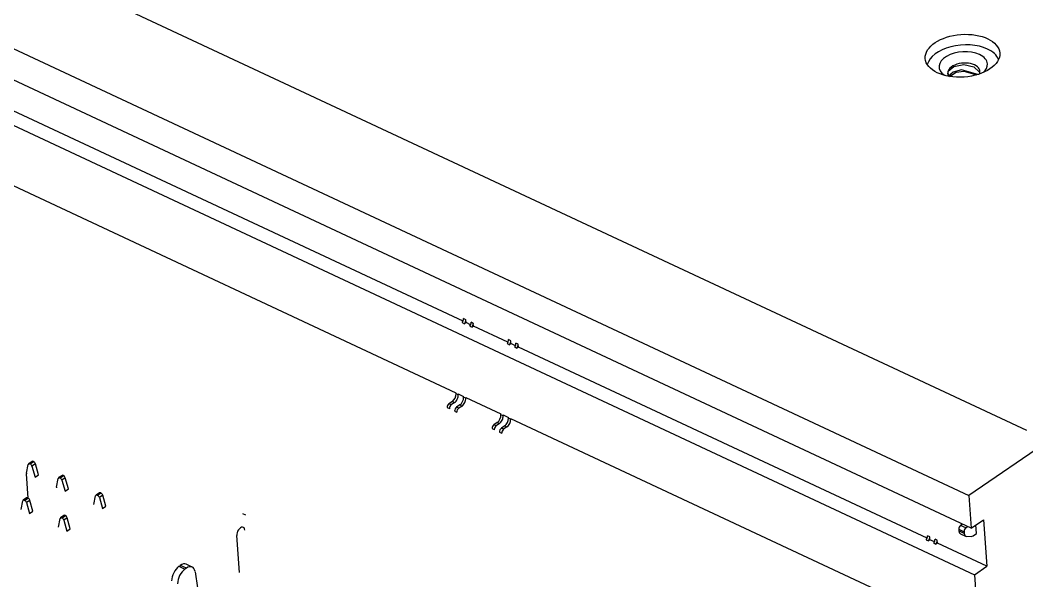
# Model space of a CAD drawing. Header units: millimetres. Extents: x 239 to 841, y 198 to 536.
# Drawn here: x 783.99 to 808.93, y 286.68 to 300.57 of the extents above; entities that cross this region are included whole.
import ezdxf

# ---------------------------------------------------------------- set-up
doc = ezdxf.new("R2010")
doc.units = ezdxf.units.MM

msp = doc.modelspace()

# ---------------------------------------------------------------- linework, layer by layer
for p, q in [((808.93, 290.403), (782.943, 302.56)), ((780.427, 301.457), (807.489, 288.797)), ((807.548, 287.986), (780.486, 300.647)), ((780.57, 299.492), (807.632, 286.832)), ((806.987, 299.189), (806.978, 299.31)), ((794.965, 293.112), (782.249, 299.061)), ((782.055, 297.295), (794.788, 291.338)), ((794.945, 293.078), (795.001, 293.052)), ((795.033, 293.151), (794.978, 293.177)), ((795.038, 293.078), (795.001, 293.052)), ((795.038, 293.078), (795.033, 293.151)), ((795.15, 293.025), (795.038, 293.078)), ((795.218, 293.065), (795.163, 293.091)), ((795.224, 292.991), (795.218, 293.065)), ((795.131, 292.991), (795.186, 292.965)), ((795.224, 292.991), (795.186, 292.965)), ((796.077, 292.592), (795.224, 292.991)), ((796.057, 292.558), (796.113, 292.532)), ((796.145, 292.631), (796.09, 292.657)), ((796.151, 292.558), (796.113, 292.532)), ((796.151, 292.558), (796.145, 292.631)), ((796.262, 292.505), (796.151, 292.558)), ((796.331, 292.544), (796.275, 292.57)), ((796.336, 292.471), (796.331, 292.544)), ((796.243, 292.471), (796.298, 292.445)), ((796.336, 292.471), (796.298, 292.445)), ((806.457, 287.736), (796.336, 292.471)), ((794.79, 291.317), (794.788, 291.338)), ((794.846, 291.291), (794.79, 291.317)), ((794.844, 291.312), (794.846, 291.291)), ((794.844, 291.312), (794.974, 291.251)), ((794.699, 291.126), (794.615, 291.069)), ((794.671, 291.043), (794.615, 291.069)), ((794.754, 291.1), (794.671, 291.043)), ((794.699, 291.126), (794.754, 291.1)), ((794.884, 291.039), (794.8, 290.982)), ((794.94, 291.013), (794.856, 290.956)), ((794.884, 291.039), (794.94, 291.013)), ((794.975, 291.231), (794.974, 291.251)), ((795.031, 291.205), (794.975, 291.231)), ((795.029, 291.225), (795.031, 291.205)), ((795.029, 291.225), (795.901, 290.817)), ((794.569, 290.973), (794.625, 290.947)), ((794.755, 290.886), (794.81, 290.86)), ((794.856, 290.956), (794.8, 290.982)), ((795.902, 290.797), (795.901, 290.817)), ((795.958, 290.771), (795.902, 290.797)), ((795.956, 290.791), (795.958, 290.771)), ((795.956, 290.791), (796.086, 290.731)), ((795.811, 290.606), (795.727, 290.548)), ((795.783, 290.522), (795.727, 290.548)), ((795.866, 290.58), (795.783, 290.522)), ((795.811, 290.606), (795.866, 290.58)), ((795.996, 290.519), (795.913, 290.462)), ((795.996, 290.519), (796.052, 290.493)), ((796.087, 290.71), (796.086, 290.731)), ((796.143, 290.684), (796.087, 290.71)), ((796.142, 290.705), (796.143, 290.684)), ((796.142, 290.705), (806.28, 285.962)), ((795.682, 290.453), (795.737, 290.427)), ((795.867, 290.366), (795.922, 290.34)), ((795.968, 290.436), (795.913, 290.462)), ((796.052, 290.493), (795.968, 290.436)), ((809.7, 290.311), (807.489, 288.797)), ((784.153, 289.352), (784.195, 289.568)), ((784.288, 289.642), (784.205, 289.584)), ((784.319, 289.641), (784.235, 289.584)), ((784.235, 289.584), (784.241, 289.581)), ((784.241, 289.581), (784.324, 289.638)), ((784.37, 289.582), (784.286, 289.525)), ((784.286, 289.525), (784.363, 289.254)), ((784.324, 289.638), (784.319, 289.641)), ((784.447, 289.311), (784.37, 289.582)), ((784.196, 288.728), (784.152, 289.332)), ((784.363, 289.254), (784.447, 289.311)), ((785.03, 289.295), (784.946, 289.238)), ((785.06, 289.294), (784.976, 289.237)), ((784.982, 289.234), (785.066, 289.292)), ((785.066, 289.292), (785.06, 289.294)), ((784.895, 289.005), (784.936, 289.221)), ((784.976, 289.237), (784.982, 289.234)), ((785.111, 289.235), (785.028, 289.178)), ((785.028, 289.178), (785.105, 288.907)), ((785.188, 288.964), (785.111, 289.235)), ((785.105, 288.907), (785.188, 288.964)), ((785.821, 288.571), (785.863, 288.787)), ((785.956, 288.861), (785.873, 288.804)), ((785.987, 288.861), (785.903, 288.804)), ((785.903, 288.804), (785.909, 288.801)), ((785.909, 288.801), (785.993, 288.858)), ((786.038, 288.801), (785.955, 288.744)), ((785.993, 288.858), (785.987, 288.861)), ((786.115, 288.53), (786.038, 288.801)), ((807.489, 288.797), (807.548, 287.986)), ((784.016, 288.446), (784.058, 288.662)), ((784.151, 288.736), (784.068, 288.679)), ((784.181, 288.736), (784.098, 288.679)), ((784.098, 288.679), (784.104, 288.676)), ((784.104, 288.676), (784.187, 288.733)), ((784.233, 288.676), (784.149, 288.619)), ((784.149, 288.619), (784.226, 288.348)), ((784.187, 288.733), (784.181, 288.736)), ((784.31, 288.405), (784.233, 288.676)), ((785.955, 288.744), (786.031, 288.473)), ((786.031, 288.473), (786.115, 288.53)), ((784.226, 288.348), (784.31, 288.405)), ((785.078, 288.303), (784.994, 288.245)), ((785.108, 288.302), (785.025, 288.245)), ((785.03, 288.242), (785.114, 288.299)), ((785.114, 288.299), (785.108, 288.302)), ((789.586, 288.309), (789.511, 288.344)), ((784.943, 288.013), (784.984, 288.229)), ((785.025, 288.245), (785.03, 288.242)), ((785.16, 288.243), (785.076, 288.186)), ((785.076, 288.186), (785.153, 287.915)), ((785.236, 287.972), (785.16, 288.243)), ((807.333, 288.087), (807.288, 288.056)), ((807.418, 287.995), (807.288, 288.056)), ((807.418, 287.995), (807.463, 288.026)), ((807.548, 287.986), (807.855, 288.197)), ((807.683, 287.858), (807.668, 288.068)), ((807.855, 288.197), (807.939, 287.043)), ((785.153, 287.915), (785.236, 287.972)), ((789.424, 286.892), (789.358, 287.803)), ((806.525, 287.775), (806.469, 287.801)), ((806.53, 287.702), (806.525, 287.775)), ((807.243, 287.96), (807.246, 287.917)), ((807.243, 287.96), (807.373, 287.899)), ((807.376, 287.857), (807.246, 287.917)), ((807.283, 287.85), (807.412, 287.789)), ((807.373, 287.899), (807.376, 287.857)), ((807.434, 287.785), (807.547, 287.782)), ((807.598, 287.8), (807.683, 287.858)), ((806.437, 287.702), (806.493, 287.676)), ((806.53, 287.702), (806.493, 287.676)), ((806.642, 287.649), (806.53, 287.702)), ((806.623, 287.615), (806.678, 287.589)), ((806.71, 287.688), (806.655, 287.714)), ((806.716, 287.615), (806.678, 287.589)), ((806.716, 287.615), (806.71, 287.688)), ((807.939, 287.043), (806.716, 287.615)), ((787.927, 287.042), (787.962, 287.065)), ((787.927, 287.042), (788.075, 286.973)), ((788.11, 286.996), (787.962, 287.065)), ((788.255, 287.022), (788.107, 287.092)), ((807.632, 286.832), (807.939, 287.043)), ((788.11, 286.996), (788.075, 286.973)), ((788.326, 286.909), (788.548, 285.462)), ((807.632, 286.832), (807.745, 285.276))]:
    msp.add_line(p, q)
for points in [[(806.978, 299.31), (807.12, 299.426), (807.368, 299.47), (807.616, 299.416), (807.759, 299.28)], [(807.714, 299.226), (807.309, 299.336), (807.104, 299.282), (806.988, 299.179)], [(807.01, 299.178), (807.178, 299.279), (807.372, 299.306), (807.692, 299.214)]]:
    msp.add_lwpolyline(points)
msp.add_ellipse((807.336, 299.688), major_axis=(0.923, 0.067), ratio=0.571137)
for centre, major_axis, ratio, start_param, end_param in [((807.354, 299.443), (-0.898, -0.065), 0.571137, 3.937249, 6.101512), ((807.354, 299.443), (0.598, 0.043), 0.571137, 0.795656, 3.783409), ((807.354, 299.443), (-0.898, -0.065), 0.571137, 3.323264, 3.937249), ((807.366, 299.279), (-0.399, -0.029), 0.571137, 3.937249, 6.283185), ((807.354, 299.443), (0.598, 0.043), 0.571137, 0, 0.795656), ((807.366, 299.279), (-0.399, -0.029), 0.571137, 0, 0.335315), ((807.366, 299.279), (-0.399, -0.029), 0.571137, 2.824536, 3.937249), ((807.354, 299.443), (0.598, 0.043), 0.571137, 5.641367, 6.283185), ((794.911, 293.132), (0.0424, 0.0906), 0.574447, 4.367895, 5.48464), ((794.966, 293.106), (-0.0424, -0.0906), 0.574447, 1.226302, 2.343048), ((795.096, 293.045), (0.0424, 0.0906), 0.574447, 4.367895, 5.48464), ((795.152, 293.019), (-0.0424, -0.0906), 0.574447, 1.226302, 2.343048), ((796.023, 292.611), (0.0424, 0.0906), 0.574447, 4.367895, 5.48464), ((796.078, 292.585), (-0.0424, -0.0906), 0.574447, 1.226302, 2.343048), ((796.208, 292.525), (0.0424, 0.0906), 0.574447, 4.367895, 5.48464), ((796.264, 292.499), (-0.0424, -0.0906), 0.574447, 1.226302, 2.343048), ((794.69, 291.249), (0.064, 0.136), 0.574447, 3.913844, 5.48464), ((794.745, 291.223), (-0.064, -0.136), 0.574447, 0.772251, 2.343048), ((794.62, 291.007), (-0.0318, -0.0679), 0.574447, 3.913844, 5.48464), ((794.675, 290.981), (0.0318, 0.0679), 0.574447, 0.772251, 2.343048), ((794.875, 291.162), (0.064, 0.136), 0.574447, 3.913844, 5.48464), ((794.931, 291.136), (-0.064, -0.136), 0.574447, 0.772251, 2.343048), ((794.805, 290.921), (-0.0318, -0.0679), 0.574447, 3.913844, 5.48464), ((794.86, 290.895), (0.0318, 0.0679), 0.574447, 0.772251, 2.343048), ((795.802, 290.728), (0.064, 0.136), 0.574447, 3.913844, 5.48464), ((795.857, 290.702), (-0.064, -0.136), 0.574447, 0.772251, 2.343048), ((795.732, 290.487), (-0.0318, -0.0679), 0.574447, 3.913844, 5.48464), ((795.787, 290.461), (0.0318, 0.0679), 0.574447, 0.772251, 2.343048), ((795.987, 290.642), (0.064, 0.136), 0.574447, 3.913844, 5.48464), ((796.043, 290.616), (-0.064, -0.136), 0.574447, 0.772251, 2.343048), ((795.917, 290.4), (-0.0318, -0.0679), 0.574447, 3.913844, 5.48464), ((795.973, 290.374), (0.0318, 0.0679), 0.574447, 0.772251, 2.343048), ((784.239, 289.535), (-0.0339, 0.0495), 0.586355, 5.500677, 6.809674), ((784.244, 289.532), (-0.0339, 0.0495), 0.586355, 4.19168, 5.500677), ((784.322, 289.592), (0.0339, -0.0495), 0.586355, 2.359084, 3.141578), ((784.328, 289.589), (0.0339, -0.0495), 0.586355, 1.050087, 2.359084), ((784.226, 289.297), (-0.0565, 0.0825), 0.586355, 0.526488, 0.788288), ((785.064, 289.245), (0.0339, -0.0495), 0.586355, 2.359084, 3.141578), ((785.069, 289.242), (0.0339, -0.0495), 0.586355, 1.050087, 2.359084), ((784.98, 289.188), (-0.0339, 0.0495), 0.586355, 5.500677, 6.809674), ((784.986, 289.185), (-0.0339, 0.0495), 0.586355, 4.19168, 5.500677), ((784.968, 288.95), (-0.0565, 0.0825), 0.586355, 0.526488, 0.788288), ((785.907, 288.754), (-0.0339, 0.0495), 0.586355, 5.500677, 6.809674), ((785.913, 288.752), (-0.0339, 0.0495), 0.586355, 4.19168, 5.500677), ((785.99, 288.812), (0.0339, -0.0495), 0.586355, 2.359084, 3.141578), ((785.996, 288.809), (0.0339, -0.0495), 0.586355, 1.050087, 2.359084), ((784.101, 288.629), (-0.0339, 0.0495), 0.586355, 5.500677, 6.809674), ((784.107, 288.627), (-0.0339, 0.0495), 0.586355, 4.19168, 5.500677), ((784.185, 288.687), (0.0339, -0.0495), 0.586355, 2.359084, 3.141578), ((784.191, 288.684), (0.0339, -0.0495), 0.586355, 1.050087, 2.359084), ((785.112, 288.253), (0.0339, -0.0495), 0.586355, 2.359084, 3.141578), ((785.118, 288.25), (0.0339, -0.0495), 0.586355, 1.050087, 2.359084), ((785.028, 288.196), (-0.0339, 0.0495), 0.586355, 5.500677, 6.809674), ((785.034, 288.193), (-0.0339, 0.0495), 0.586355, 4.19168, 5.500677), ((789.458, 287.871), (0.064, 0.136), 0.574447, 5.48464, 8.626233), ((807.293, 287.994), (-0.0318, -0.0679), 0.574447, 3.913844, 5.48464), ((806.403, 287.755), (0.0424, 0.0906), 0.574447, 4.367895, 5.48464), ((806.458, 287.729), (-0.0424, -0.0906), 0.574447, 1.226302, 2.343048), ((807.346, 287.986), (-0.064, -0.136), 0.574447, 5.48464, 6.283178), ((807.423, 287.934), (0.0318, 0.0679), 0.574447, 0.772251, 2.343048), ((807.476, 287.925), (0.064, 0.136), 0.574447, 2.343048, 3.390246), ((807.589, 287.923), (0.064, 0.136), 0.574447, 3.390254, 3.913849), ((806.588, 287.669), (0.0424, 0.0906), 0.574447, 4.367895, 5.48464), ((806.644, 287.643), (-0.0424, -0.0906), 0.574447, 1.226302, 2.343048), ((787.945, 286.796), (-0.127, -0.272), 0.574447, 3.913844, 5.394994), ((787.979, 286.82), (-0.127, -0.272), 0.574447, 3.14161, 3.913844), ((788.128, 286.751), (-0.127, -0.272), 0.574447, 2.432694, 3.913844), ((788.093, 286.727), (-0.127, -0.272), 0.574447, 3.913844, 5.394994)]:
    msp.add_ellipse(centre, major_axis=major_axis, ratio=ratio, start_param=start_param, end_param=end_param)

doc.saveas('drawing.dxf')
